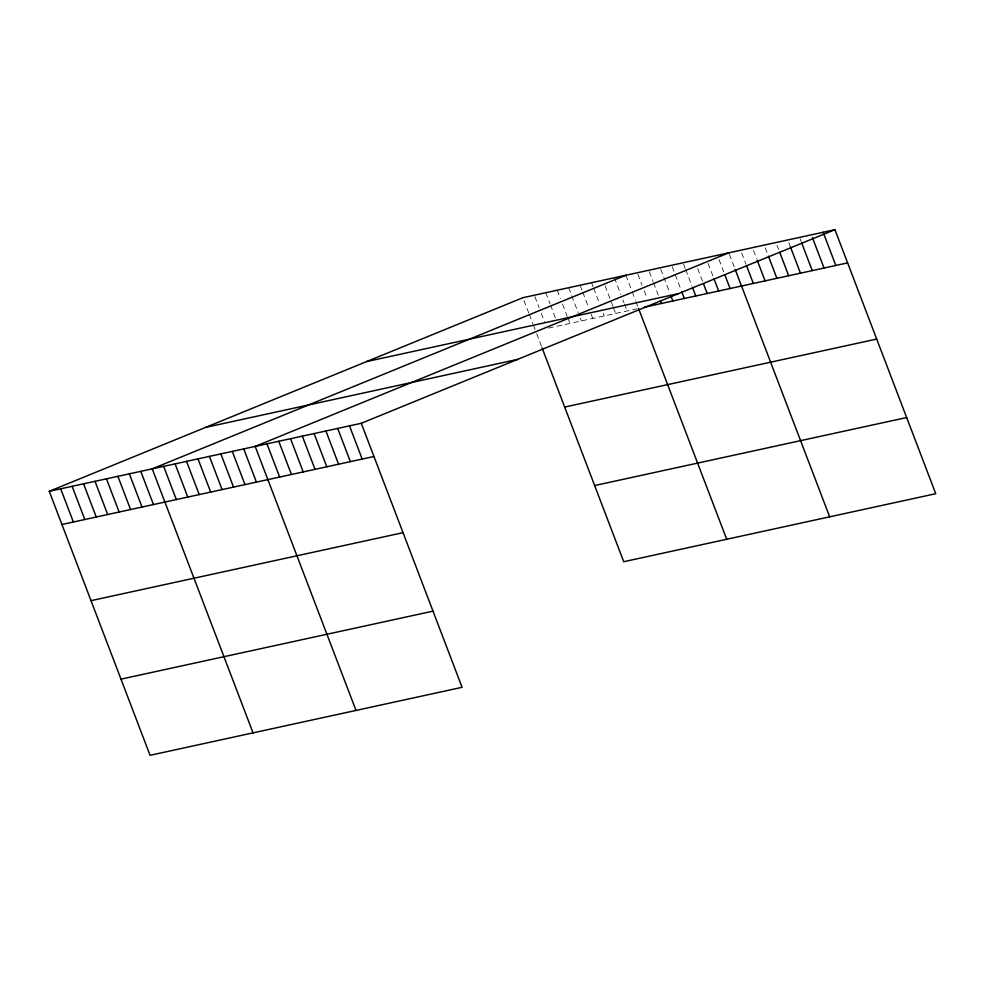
<?xml version="1.0" encoding="UTF-8"?>
<svg xmlns="http://www.w3.org/2000/svg" width="985" height="985" viewBox="0 0 985 985"><rect width="100%" height="100%" fill="white"/><g stroke="black" fill="none" stroke-linecap="round" stroke-linejoin="round"><path stroke-width="0.74" stroke-dasharray="4.92 3.69" d="M548.46 328.091L637.123 308.773M800.091 238.776L801.15 241.547M788.837 242.729L790.426 246.89M777.054 245.302L778.63 249.451M765.259 247.875L767.906 254.795M753.476 250.436L756.64 258.747M741.693 253.01L745.916 264.078M729.368 254.192L734.65 268.031M718.988 259.449L723.741 271.909M708.08 263.327L713.362 277.167M697.688 268.597L702.97 282.436M683.602 264.165L685.191 268.314M685.72 269.705L692.061 286.303M672.164 266.664L681.152 290.181M660.726 269.151L669.714 292.68M649.287 271.651L652.981 281.328M653.511 282.72L658.263 295.168M637.849 274.138L642.072 285.207M644.19 290.747L646.825 297.667M625.881 275.246L631.693 290.476M632.222 291.856L635.387 300.154M635.916 301.545L638.551 308.465M614.431 277.745L620.772 294.355M622.889 299.883L623.948 302.654M624.478 304.033L627.113 310.952M605.11 285.773L613.039 306.532M613.556 307.911L615.674 313.452M591.554 282.732L593.142 286.881M593.672 288.26L599.483 303.491M603.177 313.168L604.236 315.939M580.116 285.219L582.221 290.76M582.751 292.139L588.562 307.369M591.209 314.289L592.798 318.438M568.665 287.719L578.183 312.627M580.3 318.155L581.347 320.925M557.227 290.206L560.403 298.517M562.509 304.045L567.274 316.505M567.803 317.884L569.909 323.425M545.788 292.705L550.012 303.774M550.541 305.153L555.306 317.613M534.88 296.583L539.103 307.652M541.221 313.181L544.385 321.492M523.971 300.462L528.723 312.91M529.253 314.301L532.947 323.979M533.476 325.37L535.064 329.519M536.665 333.718L542.058 347.828"/><path stroke-width="1.48" d="M49.25 491.293L361.273 423.291L462.088 687.308L150.065 755.31L49.25 491.293L522.912 297.692L834.935 229.69L935.75 493.707L623.727 561.709L542.058 347.828M625.881 275.246L152.219 468.848L253.034 732.865M728.838 252.813L255.189 446.414L356.004 710.431M361.273 423.291L834.935 229.69M366.605 361.581L678.628 293.579M644.276 307.209L847.617 262.897M205.557 427.404L517.581 359.402M564.676 407.064L876.699 339.062M61.932 524.5L373.955 456.498M594.644 485.543L906.668 417.541M91.014 600.665L403.037 532.663M120.983 679.145L433.006 611.143M823.14 232.263L835.822 265.47M812.416 237.594L824.039 268.043M801.679 242.926L812.256 270.604M790.426 246.89L800.46 273.177M779.689 252.222L788.677 275.738M768.435 256.174L776.882 278.312M757.169 260.126L765.099 280.885M746.445 265.457L753.316 283.446M735.179 269.41L829.666 516.829M724.8 274.68L730.082 288.519M713.891 278.558L718.644 291.006M703.499 283.815L707.205 293.505M692.59 287.694L695.767 295.993M681.682 291.572L684.316 298.492M670.76 295.451L672.878 300.979M660.381 300.708L661.44 303.478M638.551 308.465L726.696 539.275M349.49 425.852L362.172 459.072M337.695 428.426L350.377 461.633M325.912 430.999L338.594 464.206M314.116 433.56L326.798 466.779M302.333 436.133L315.015 469.34M290.55 438.707L303.232 471.913M278.755 441.268L291.437 474.487M266.972 443.841L279.654 477.048M243.738 448.901L256.42 482.108M232.3 451.401L244.982 484.608M220.862 453.888L233.543 487.095M209.423 456.387L222.105 489.594M197.985 458.875L210.667 492.081M186.534 461.374L199.216 494.581M175.096 463.861L187.778 497.068M163.658 466.361L176.34 499.567M140.781 471.347L153.463 504.554M129.331 473.834L142.012 507.041M117.892 476.334L130.574 509.54M106.454 478.821L119.136 512.028M95.016 481.32L107.697 514.527M83.577 483.807L96.259 517.014M72.127 486.307L84.808 519.514M60.688 488.794L73.37 522.001"/></g></svg>
